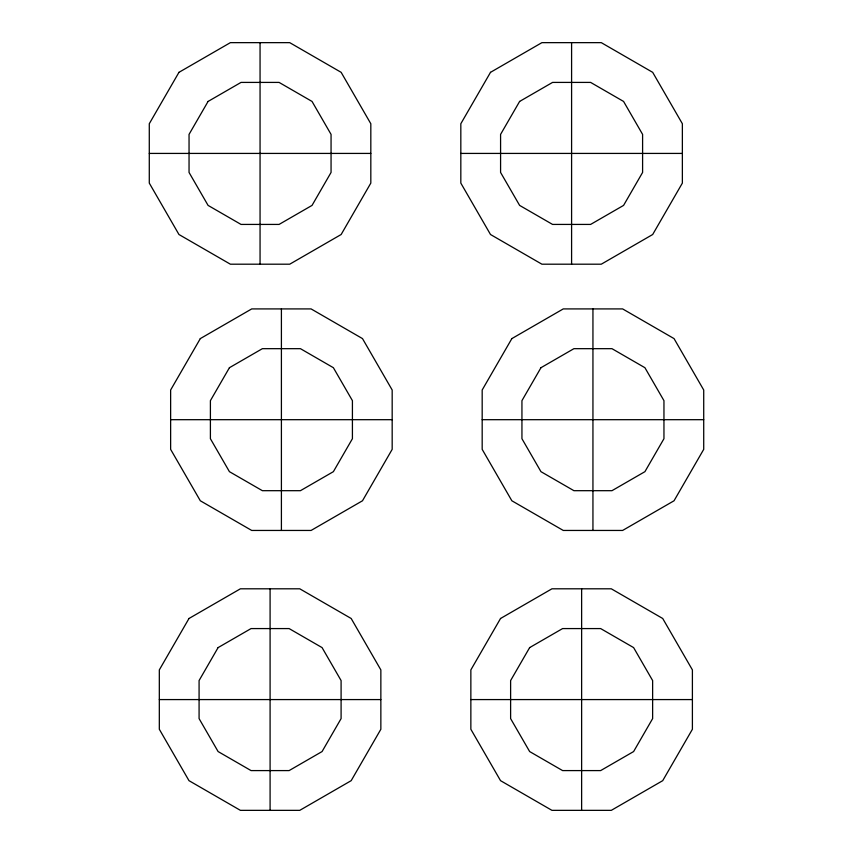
<?xml version="1.0" encoding="UTF-8"?>
<svg xmlns="http://www.w3.org/2000/svg" width="853" height="853" viewBox="0 0 853 853"><rect width="100%" height="100%" fill="white"/><g stroke="black" fill="none" stroke-linecap="round" stroke-linejoin="round"><path stroke-width="1.28" d="M149.286 153.423L370.82 153.423M460.823 153.423L682.368 153.423M170.632 419.687L392.177 419.687M482.18 419.687L703.714 419.687M159.319 699.577L380.854 699.577M470.856 699.577L692.401 699.577M592.942 308.914L592.942 530.449M581.629 588.805L581.629 810.35M571.595 42.65L571.595 264.195M281.405 308.914L281.405 530.449M270.092 588.805L270.092 810.35M260.058 42.65L260.058 264.195M178.959 72.334L149.286 123.738L149.286 183.096L178.959 234.511L230.374 264.195L289.732 264.195L341.147 234.511L370.82 183.096L370.82 123.738L341.147 72.334L289.732 42.65L230.374 42.65L178.959 72.334M208.079 101.443L189.046 134.39L189.046 172.445L208.079 205.402L241.026 224.424L279.08 224.424L312.038 205.402L331.06 172.445L331.06 134.39L312.038 101.443L279.08 82.41L241.026 82.41L208.079 101.443M200.316 338.598L170.632 390.002L170.632 449.36L200.316 500.775L251.72 530.449L311.089 530.449L362.493 500.775L392.177 449.36L392.177 390.002L362.493 338.598L311.089 308.914L251.72 308.914L200.316 338.598M229.425 367.707L210.403 400.654L210.403 438.709L229.425 471.666L262.383 490.688L300.437 490.688L333.384 471.666L352.417 438.709L352.417 400.654L333.384 367.707L300.437 348.674L262.383 348.674L229.425 367.707M490.507 72.334L460.823 123.738L460.823 183.096L490.507 234.511L541.911 264.195L601.28 264.195L652.684 234.511L682.368 183.096L682.368 123.738L652.684 72.334L601.28 42.65L541.911 42.65L490.507 72.334M188.993 618.489L159.319 669.904L159.319 729.262L188.993 780.666L240.407 810.35L299.766 810.35L351.18 780.666L380.854 729.262L380.854 669.904L351.18 618.489L299.766 588.805L240.407 588.805L188.993 618.489M519.616 101.443L500.583 134.39L500.583 172.445L519.616 205.402L552.563 224.424L590.617 224.424L623.575 205.402L642.597 172.445L642.597 134.39L623.575 101.443L590.617 82.41L552.563 82.41L519.616 101.443M218.101 647.598L199.08 680.555L199.08 718.61L218.101 751.557L251.059 770.59L289.114 770.59L322.071 751.557L341.093 718.61L341.093 680.555L322.071 647.598L289.114 628.576L251.059 628.576L218.101 647.598M511.853 338.598L482.18 390.002L482.18 449.36L511.853 500.775L563.268 530.449L622.626 530.449L674.041 500.775L703.714 449.36L703.714 390.002L674.041 338.598L622.626 308.914L563.268 308.914L511.853 338.598M540.962 367.707L521.94 400.654L521.94 438.709L540.962 471.666L573.92 490.688L611.974 490.688L644.921 471.666L663.954 438.709L663.954 400.654L644.921 367.707L611.974 348.674L573.92 348.674L540.962 367.707M500.54 618.489L470.856 669.904L470.856 729.262L500.54 780.666L551.944 810.35L611.302 810.35L662.717 780.666L692.401 729.262L692.401 669.904L662.717 618.489L611.302 588.805L551.944 588.805L500.54 618.489M529.649 647.598L510.616 680.555L510.616 718.61L529.649 751.557L562.596 770.59L600.651 770.59L633.608 751.557L652.63 718.61L652.63 680.555L633.608 647.598L600.651 628.576L562.596 628.576L529.649 647.598"/></g></svg>
